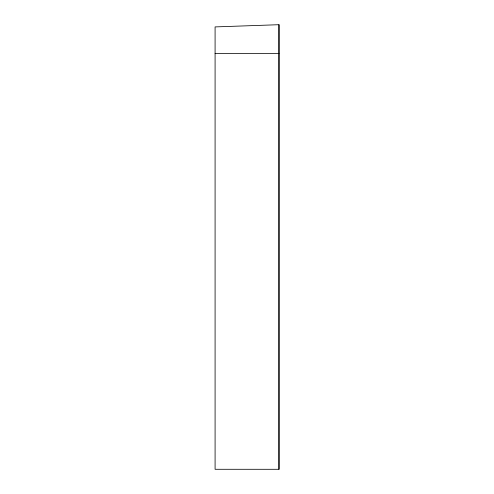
<?xml version="1.0" encoding="UTF-8"?>
<svg xmlns="http://www.w3.org/2000/svg" width="494" height="494" viewBox="0 0 494 494"><rect width="100%" height="100%" fill="white"/><g stroke="black" fill="none" stroke-linecap="round" stroke-linejoin="round"><path stroke-width="0.74" d="M278.98 469.3L278.98 24.7L215.088 26.911L215.088 469.288L278.98 469.3L278.98 24.7M215.088 53.574L278.98 53.587"/></g></svg>
